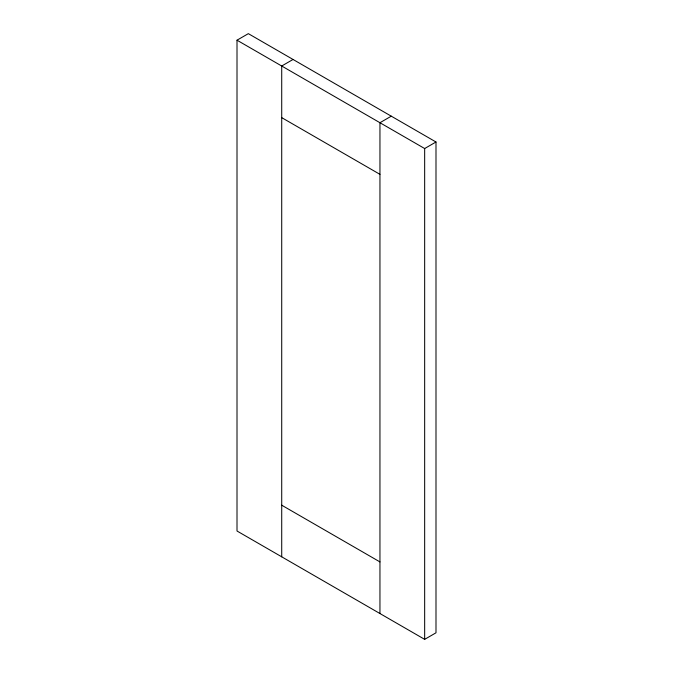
<?xml version="1.0" encoding="UTF-8"?>
<svg xmlns="http://www.w3.org/2000/svg" width="673" height="673" viewBox="0 0 673 673"><rect width="100%" height="100%" fill="white"/><g stroke="black" fill="none" stroke-linecap="round" stroke-linejoin="round"><path stroke-width="1.01" d="M237.005 40.195L248.337 33.65L435.995 141.995L435.995 632.805L424.663 639.35L237.005 531.005L237.005 40.195L424.663 148.54L435.995 141.995M293.049 59.46L281.718 66.004L281.718 556.823M391.282 116.177L379.951 122.722L379.951 613.54M281.718 117.632L379.951 174.349M281.718 505.196L379.951 561.913M424.663 148.54L424.663 639.35"/></g></svg>
